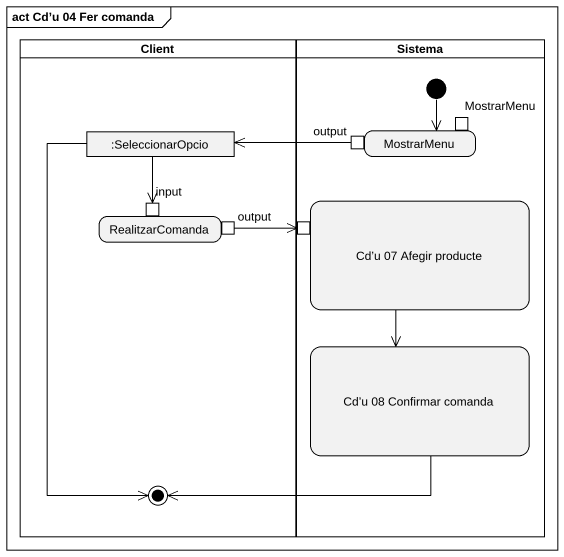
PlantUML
@startuml
mainframe act Cd’u 04 Fer comanda
hide empty description
state Client <<partition>> {
  state ":SeleccionarOpcio" as SeleccionarOpcio <<object>>
  state RealitzarComanda {
    state input <<inputPin>>
    state "output" as output_2 <<outputPin>>
  }
  state final1 <<end>>
}
state Sistema <<partition>> {
  state MostrarMenu {
    state "MostrarMenu" as MostrarMenu_2 <<outputPin>>
    state output <<outputPin>>
  }
  state "Cd’u 07 Afegir producte" as Cd_u_07_Afegir_producte {
    state pin1 <<inputPin>>
  }
  state "Cd’u 08 Confirmar comanda" as Cd_u_08_Confirmar_comanda
  [*] --> MostrarMenu
}
SeleccionarOpcio --> input
SeleccionarOpcio --> final1
output -left-> SeleccionarOpcio
output_2 -right-> pin1
Cd_u_07_Afegir_producte --> Cd_u_08_Confirmar_comanda
Cd_u_08_Confirmar_comanda -left-> final1
@enduml
